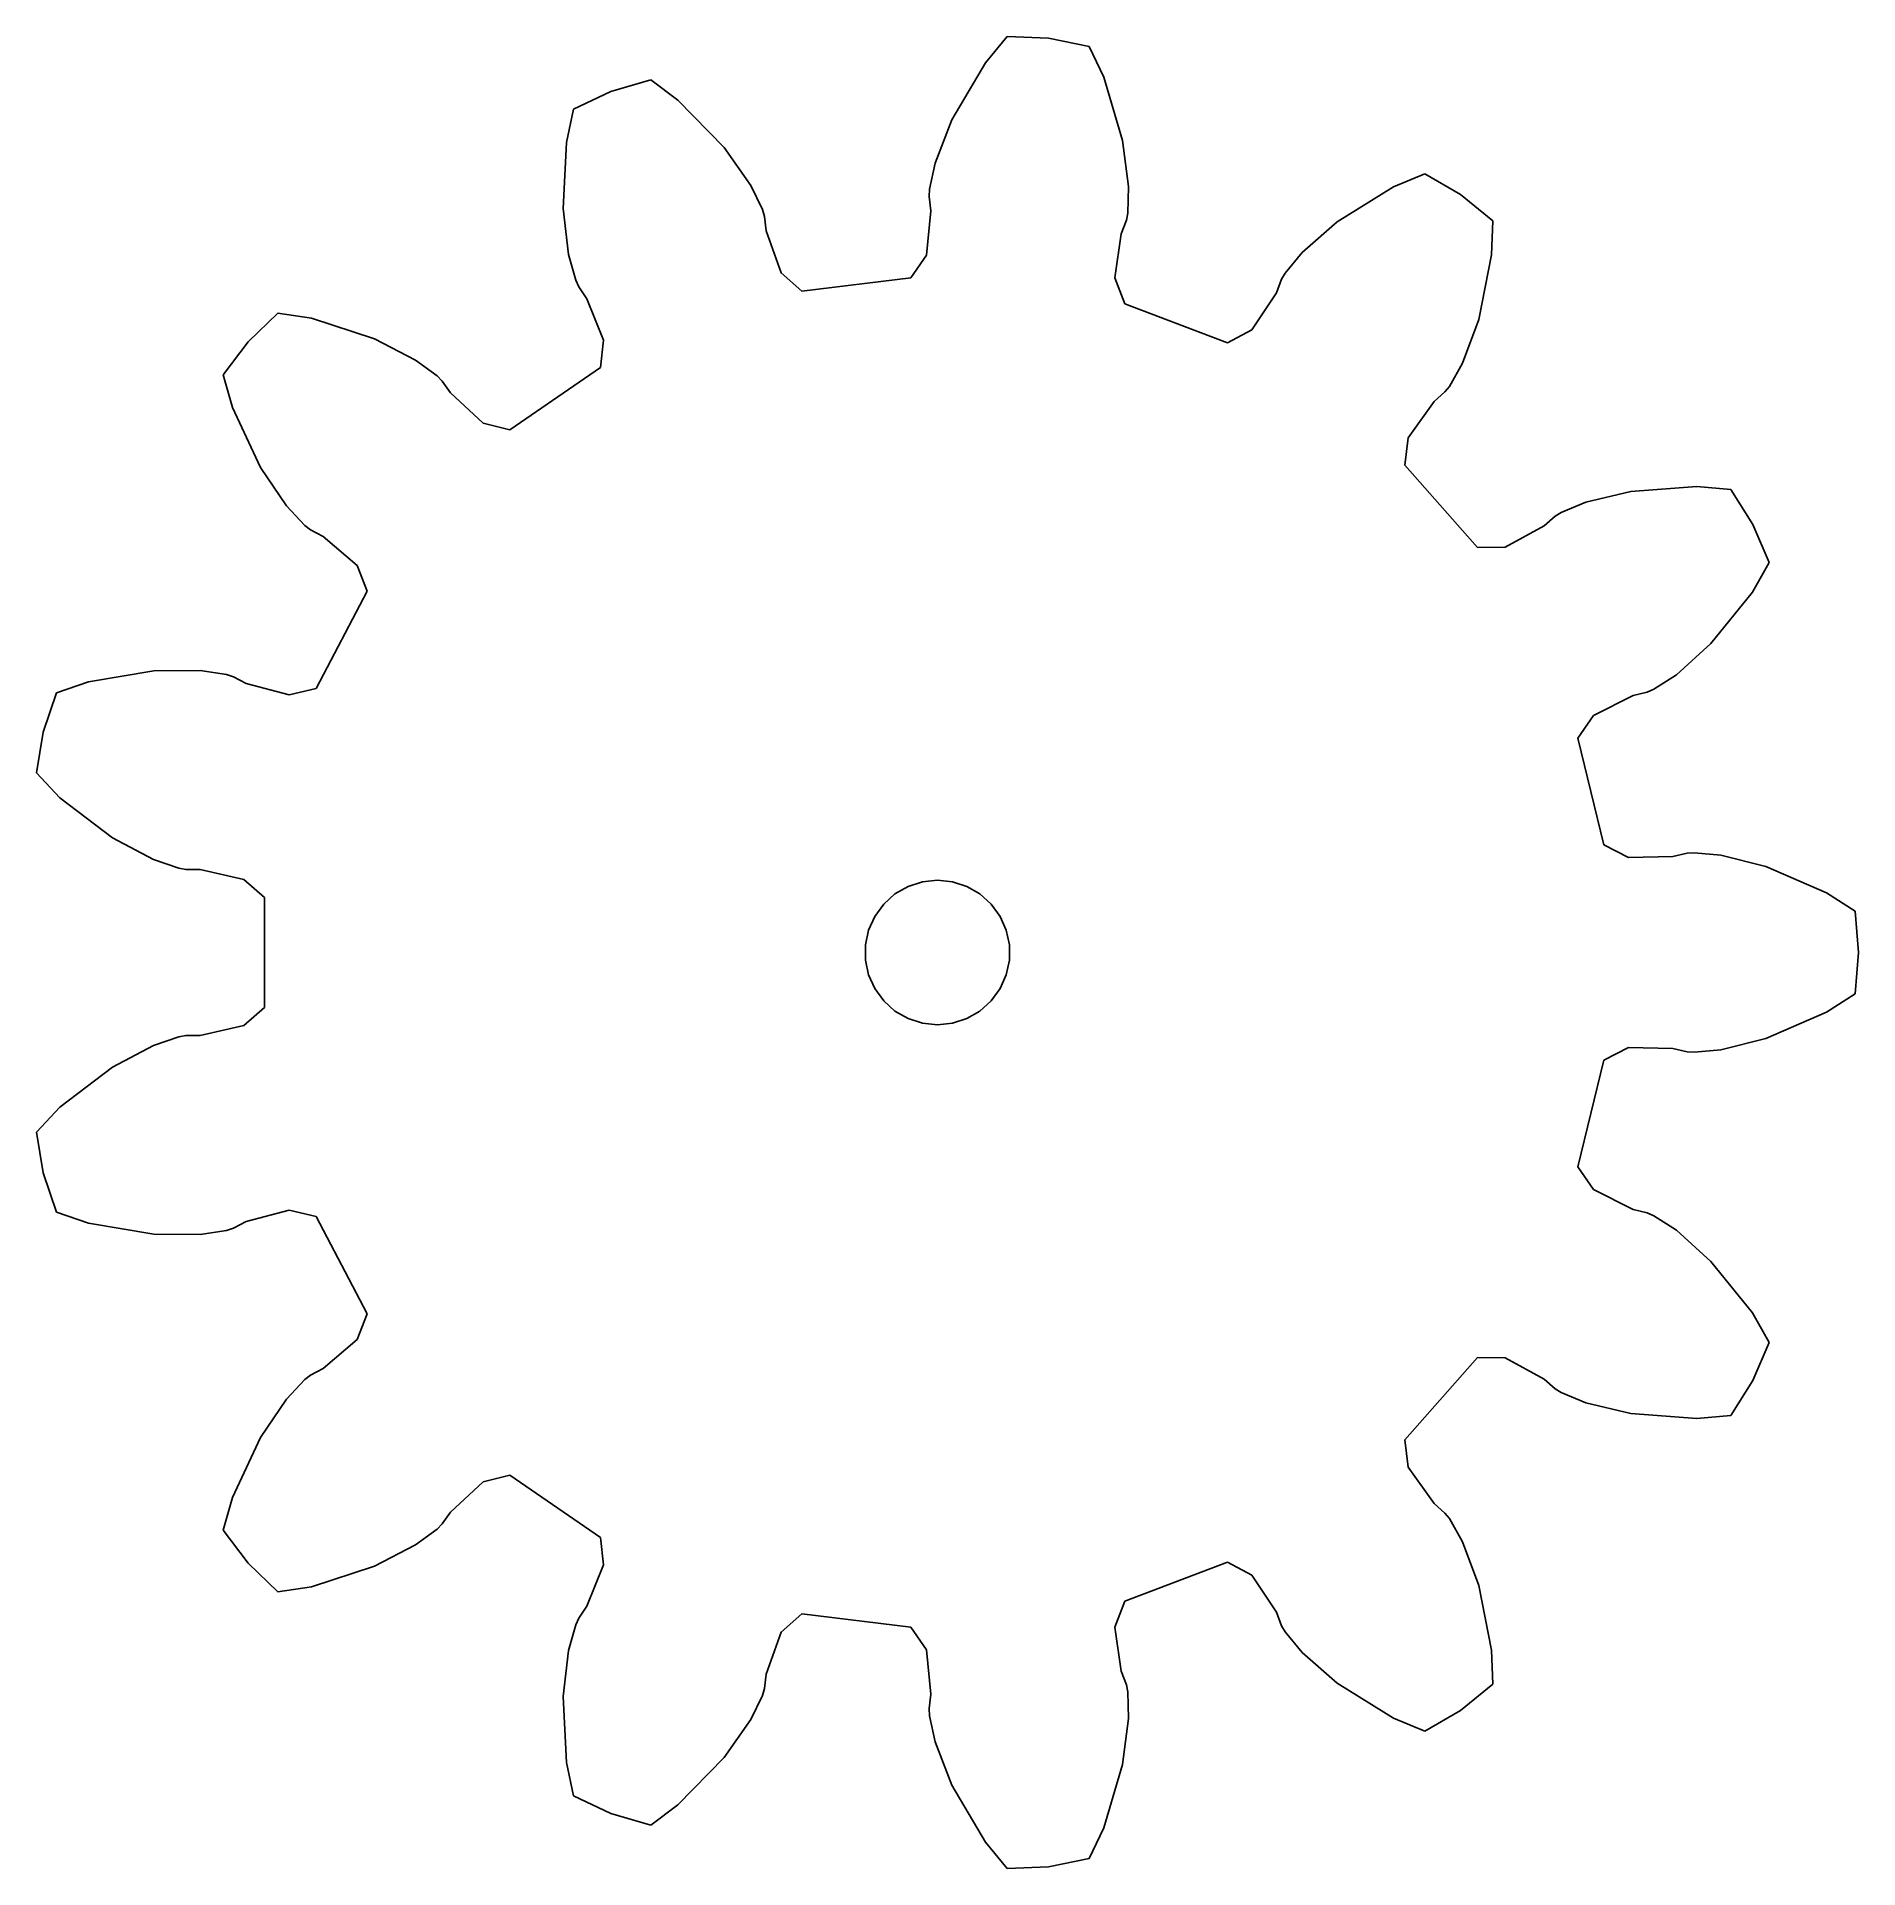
# Model space of a CAD drawing. Header units: metres. Extents: x -18.7 to 19.1, y -19 to 19.
import ezdxf

# ---------------------------------------------------------------- set-up
doc = ezdxf.new("R2010")
doc.units = ezdxf.units.M

msp = doc.modelspace()

# ---------------------------------------------------------------- linework, layer by layer
for p, q in [((1.444, 18.994), (0.994, 18.451)), ((2.302, 18.959), (1.444, 18.994)), ((3.144, 18.788), (2.302, 18.959)), ((3.45, 18.153), (3.144, 18.788)), ((0.994, 18.451), (0.3, 17.27)), ((-6.772, 17.857), (-7.548, 17.489)), ((-5.947, 18.096), (-6.772, 17.857)), ((-5.381, 17.677), (-5.947, 18.096)), ((3.841, 16.84), (3.45, 18.153)), ((-7.548, 17.489), (-7.694, 16.8)), ((-4.425, 16.696), (-5.381, 17.677)), ((0.3, 17.27), (-0.048, 16.372)), ((-7.694, 16.8), (-7.76, 15.431)), ((3.964, 15.885), (3.841, 16.84)), ((-3.872, 15.908), (-4.425, 16.696)), ((-0.048, 16.372), (-0.163, 15.829)), ((10.105, 16.147), (9.455, 15.876)), ((10.849, 15.718), (10.105, 16.147)), ((-3.63, 15.408), (-3.872, 15.908)), ((-0.163, 15.829), (-0.17, 15.681)), ((-0.17, 15.681), (-0.136, 15.383)), ((3.946, 15.33), (3.964, 15.885)), ((9.455, 15.876), (8.292, 15.152)), ((11.515, 15.175), (10.849, 15.718)), ((-7.76, 15.431), (-7.651, 14.475)), ((-3.588, 15.266), (-3.63, 15.408)), ((-3.55, 14.968), (-3.588, 15.266)), ((-0.136, 15.383), (-0.228, 14.463)), ((3.918, 15.185), (3.946, 15.33)), ((-3.24, 14.098), (-3.55, 14.968)), ((3.682, 13.989), (3.813, 14.903)), ((3.813, 14.903), (3.918, 15.185)), ((8.292, 15.152), (7.566, 14.519)), ((11.491, 14.47), (11.515, 15.175)), ((-7.651, 14.475), (-7.5, 13.94)), ((-0.228, 14.463), (-0.552, 13.991)), ((7.566, 14.519), (7.212, 14.091)), ((11.227, 13.126), (11.491, 14.47)), ((-2.812, 13.717), (-3.24, 14.098)), ((7.212, 14.091), (7.137, 13.964)), ((-7.5, 13.94), (-7.438, 13.806)), ((-7.438, 13.806), (-7.269, 13.558)), ((-0.552, 13.991), (-2.812, 13.717)), ((3.884, 13.452), (3.682, 13.989)), ((7.029, 13.684), (6.52, 12.912)), ((7.137, 13.964), (7.029, 13.684)), ((-7.269, 13.558), (-6.923, 12.701)), ((6.013, 12.645), (3.884, 13.452)), ((-13.676, 13.26), (-14.296, 12.665)), ((-12.979, 13.152), (-13.676, 13.26)), ((-11.677, 12.727), (-12.979, 13.152)), ((10.892, 12.223), (11.227, 13.126)), ((-14.296, 12.665), (-14.811, 11.978)), ((-10.821, 12.286), (-11.677, 12.727)), ((-6.923, 12.701), (-6.991, 12.132)), ((6.52, 12.912), (6.013, 12.645)), ((-10.375, 11.956), (-10.821, 12.286)), ((10.618, 11.74), (10.892, 12.223)), ((-14.811, 11.978), (-14.62, 11.3)), ((-10.272, 11.85), (-10.375, 11.956)), ((-10.099, 11.604), (-10.272, 11.85)), ((-6.991, 12.132), (-8.865, 10.838)), ((-9.421, 10.977), (-10.099, 11.604)), ((9.761, 10.675), (10.302, 11.424)), ((10.302, 11.424), (10.526, 11.625)), ((10.526, 11.625), (10.618, 11.74)), ((-14.62, 11.3), (-14.042, 10.058)), ((-8.865, 10.838), (-9.421, 10.977)), ((9.691, 10.107), (9.761, 10.675)), ((-14.042, 10.058), (-13.501, 9.261)), ((11.201, 8.402), (9.691, 10.107)), ((14.383, 9.563), (13.447, 9.34)), ((15.75, 9.663), (14.383, 9.563)), ((16.452, 9.601), (15.75, 9.663)), ((16.911, 8.876), (16.452, 9.601)), ((-13.501, 9.261), (-13.119, 8.858)), ((12.935, 9.126), (12.809, 9.048)), ((13.447, 9.34), (12.935, 9.126)), ((-13.119, 8.858), (-13.002, 8.768)), ((-13.002, 8.768), (-12.737, 8.627)), ((12.583, 8.85), (11.774, 8.404)), ((12.809, 9.048), (12.583, 8.85)), ((17.248, 8.085), (16.911, 8.876)), ((-12.737, 8.627), (-12.032, 8.029)), ((11.774, 8.404), (11.201, 8.402)), ((-12.032, 8.029), (-11.828, 7.494)), ((16.9, 7.472), (17.248, 8.085)), ((-11.828, 7.494), (-12.886, 5.477)), ((16.041, 6.405), (16.9, 7.472)), ((15.325, 5.761), (16.041, 6.405)), ((-16.254, 5.843), (-17.605, 5.613)), ((-15.291, 5.85), (-16.254, 5.843)), ((-14.743, 5.765), (-15.291, 5.85)), ((-14.602, 5.719), (-14.743, 5.765)), ((-14.335, 5.582), (-14.602, 5.719)), ((14.858, 5.461), (15.325, 5.761)), ((-18.272, 5.385), (-18.544, 4.571)), ((-17.605, 5.613), (-18.272, 5.385)), ((-13.443, 5.342), (-14.335, 5.582)), ((-12.886, 5.477), (-13.443, 5.342)), ((13.604, 4.916), (14.431, 5.328)), ((14.431, 5.328), (14.722, 5.402)), ((14.722, 5.402), (14.858, 5.461)), ((-18.544, 4.571), (-18.681, 3.723)), ((13.278, 4.445), (13.604, 4.916)), ((13.823, 2.234), (13.278, 4.445)), ((-18.681, 3.723), (-18.197, 3.211)), ((-18.197, 3.211), (-17.108, 2.38)), ((-17.108, 2.38), (-16.259, 1.926)), ((-16.259, 1.926), (-15.733, 1.747)), ((14.33, 1.969), (13.823, 2.234)), ((15.254, 1.989), (14.33, 1.969)), ((15.547, 2.059), (15.254, 1.989)), ((15.694, 2.069), (15.547, 2.059)), ((16.247, 2.021), (15.694, 2.069)), ((17.18, 1.783), (16.247, 2.021)), ((-15.733, 1.747), (-15.587, 1.722)), ((-15.587, 1.722), (-15.287, 1.72)), ((-15.287, 1.72), (-14.385, 1.517)), ((18.436, 1.237), (17.18, 1.783)), ((-14.385, 1.517), (-13.956, 1.139)), ((-1.115, 1.004), (-0.882, 1.214)), ((-0.882, 1.214), (-0.61, 1.37)), ((-0.61, 1.37), (-0.312, 1.467)), ((-0.312, 1.467), (0, 1.5)), ((0, 1.5), (0.312, 1.467)), ((0.312, 1.467), (0.61, 1.37)), ((0.61, 1.37), (0.882, 1.214)), ((0.882, 1.214), (1.115, 1.004)), ((19.029, 0.856), (18.436, 1.237)), ((-13.956, 1.139), (-13.956, -1.139)), ((-1.299, 0.75), (-1.115, 1.004)), ((1.115, 1.004), (1.299, 0.75)), ((19.099, 0), (19.029, 0.856)), ((-1.492, 0.157), (-1.427, 0.464)), ((-1.427, 0.464), (-1.299, 0.75)), ((1.299, 0.75), (1.427, 0.464)), ((1.427, 0.464), (1.492, 0.157)), ((-1.492, -0.157), (-1.492, 0.157)), ((1.492, 0.157), (1.492, -0.157)), ((19.029, -0.856), (19.099, 0)), ((-1.427, -0.464), (-1.492, -0.157)), ((1.492, -0.157), (1.427, -0.464)), ((-1.299, -0.75), (-1.427, -0.464)), ((-1.115, -1.004), (-1.299, -0.75)), ((1.299, -0.75), (1.115, -1.004)), ((1.427, -0.464), (1.299, -0.75)), ((-13.956, -1.139), (-14.385, -1.517)), ((-0.882, -1.214), (-1.115, -1.004)), ((1.115, -1.004), (0.882, -1.214)), ((18.436, -1.237), (19.029, -0.856)), ((-14.385, -1.517), (-15.287, -1.72)), ((-0.61, -1.37), (-0.882, -1.214)), ((-0.312, -1.467), (-0.61, -1.37)), ((0, -1.5), (-0.312, -1.467)), ((0.312, -1.467), (0, -1.5)), ((0.61, -1.37), (0.312, -1.467)), ((0.882, -1.214), (0.61, -1.37)), ((17.18, -1.783), (18.436, -1.237)), ((-15.733, -1.747), (-16.259, -1.926)), ((-15.587, -1.722), (-15.733, -1.747)), ((-15.287, -1.72), (-15.587, -1.722)), ((16.247, -2.021), (17.18, -1.783)), ((-16.259, -1.926), (-17.108, -2.38)), ((13.278, -4.445), (13.823, -2.234)), ((13.823, -2.234), (14.33, -1.969)), ((14.33, -1.969), (15.254, -1.989)), ((15.254, -1.989), (15.547, -2.059)), ((15.547, -2.059), (15.694, -2.069)), ((15.694, -2.069), (16.247, -2.021)), ((-17.108, -2.38), (-18.197, -3.211)), ((-18.197, -3.211), (-18.681, -3.723)), ((-18.681, -3.723), (-18.544, -4.571)), ((13.604, -4.916), (13.278, -4.445)), ((-18.544, -4.571), (-18.272, -5.385)), ((14.431, -5.328), (13.604, -4.916)), ((-18.272, -5.385), (-17.605, -5.613)), ((-17.605, -5.613), (-16.254, -5.843)), ((-14.602, -5.719), (-14.335, -5.582)), ((-14.335, -5.582), (-13.443, -5.342)), ((-13.443, -5.342), (-12.886, -5.477)), ((-12.886, -5.477), (-11.828, -7.494)), ((14.722, -5.402), (14.431, -5.328)), ((14.858, -5.461), (14.722, -5.402)), ((15.325, -5.761), (14.858, -5.461)), ((-16.254, -5.843), (-15.291, -5.85)), ((-15.291, -5.85), (-14.743, -5.765)), ((-14.743, -5.765), (-14.602, -5.719)), ((16.041, -6.405), (15.325, -5.761)), ((16.9, -7.472), (16.041, -6.405)), ((-11.828, -7.494), (-12.032, -8.029)), ((17.248, -8.085), (16.9, -7.472)), ((-12.032, -8.029), (-12.737, -8.627)), ((16.911, -8.876), (17.248, -8.085)), ((-12.737, -8.627), (-13.002, -8.768)), ((9.691, -10.107), (11.201, -8.402)), ((11.201, -8.402), (11.774, -8.404)), ((11.774, -8.404), (12.583, -8.85)), ((-13.119, -8.858), (-13.501, -9.261)), ((-13.002, -8.768), (-13.119, -8.858)), ((12.583, -8.85), (12.809, -9.048)), ((12.809, -9.048), (12.935, -9.126)), ((16.452, -9.601), (16.911, -8.876)), ((-13.501, -9.261), (-14.042, -10.058)), ((12.935, -9.126), (13.447, -9.34)), ((13.447, -9.34), (14.383, -9.563)), ((14.383, -9.563), (15.75, -9.663)), ((15.75, -9.663), (16.452, -9.601)), ((-14.042, -10.058), (-14.62, -11.3)), ((9.761, -10.675), (9.691, -10.107)), ((-10.099, -11.604), (-9.421, -10.977)), ((-9.421, -10.977), (-8.865, -10.838)), ((-8.865, -10.838), (-6.991, -12.132)), ((10.302, -11.424), (9.761, -10.675)), ((-14.62, -11.3), (-14.811, -11.978)), ((-10.272, -11.85), (-10.099, -11.604)), ((10.526, -11.625), (10.302, -11.424)), ((10.618, -11.74), (10.526, -11.625)), ((10.892, -12.223), (10.618, -11.74)), ((-14.811, -11.978), (-14.296, -12.665)), ((-10.821, -12.286), (-10.375, -11.956)), ((-10.375, -11.956), (-10.272, -11.85)), ((-6.991, -12.132), (-6.923, -12.701)), ((-11.677, -12.727), (-10.821, -12.286)), ((11.227, -13.126), (10.892, -12.223)), ((-14.296, -12.665), (-13.676, -13.26)), ((-12.979, -13.152), (-11.677, -12.727)), ((-6.923, -12.701), (-7.269, -13.558)), ((3.884, -13.452), (6.013, -12.645)), ((6.013, -12.645), (6.52, -12.912)), ((6.52, -12.912), (7.029, -13.684)), ((-13.676, -13.26), (-12.979, -13.152)), ((11.491, -14.47), (11.227, -13.126)), ((-7.269, -13.558), (-7.438, -13.806)), ((3.682, -13.989), (3.884, -13.452)), ((-7.5, -13.94), (-7.651, -14.475)), ((-7.438, -13.806), (-7.5, -13.94)), ((-3.24, -14.098), (-2.812, -13.717)), ((-2.812, -13.717), (-0.552, -13.991)), ((-0.552, -13.991), (-0.228, -14.463)), ((3.813, -14.903), (3.682, -13.989)), ((7.029, -13.684), (7.137, -13.964)), ((7.137, -13.964), (7.212, -14.091)), ((-3.55, -14.968), (-3.24, -14.098)), ((7.212, -14.091), (7.566, -14.519)), ((-7.651, -14.475), (-7.76, -15.431)), ((-0.228, -14.463), (-0.136, -15.383)), ((7.566, -14.519), (8.292, -15.152)), ((11.515, -15.175), (11.491, -14.47)), ((-3.588, -15.266), (-3.55, -14.968)), ((3.918, -15.185), (3.813, -14.903)), ((3.946, -15.33), (3.918, -15.185)), ((8.292, -15.152), (9.455, -15.876)), ((10.849, -15.718), (11.515, -15.175)), ((-7.76, -15.431), (-7.694, -16.8)), ((-3.872, -15.908), (-3.63, -15.408)), ((-3.63, -15.408), (-3.588, -15.266)), ((-0.136, -15.383), (-0.17, -15.681)), ((3.964, -15.885), (3.946, -15.33)), ((-4.425, -16.696), (-3.872, -15.908)), ((-0.17, -15.681), (-0.163, -15.829)), ((-0.163, -15.829), (-0.048, -16.372)), ((3.841, -16.84), (3.964, -15.885)), ((9.455, -15.876), (10.105, -16.147)), ((10.105, -16.147), (10.849, -15.718)), ((-5.381, -17.677), (-4.425, -16.696)), ((-0.048, -16.372), (0.3, -17.27)), ((-7.694, -16.8), (-7.548, -17.489)), ((3.45, -18.153), (3.841, -16.84)), ((0.3, -17.27), (0.994, -18.451)), ((-7.548, -17.489), (-6.772, -17.857)), ((-5.947, -18.096), (-5.381, -17.677)), ((-6.772, -17.857), (-5.947, -18.096)), ((3.144, -18.788), (3.45, -18.153)), ((0.994, -18.451), (1.444, -18.994)), ((1.444, -18.994), (2.302, -18.959)), ((2.302, -18.959), (3.144, -18.788))]:
    msp.add_line(p, q)

doc.saveas('drawing.dxf')
